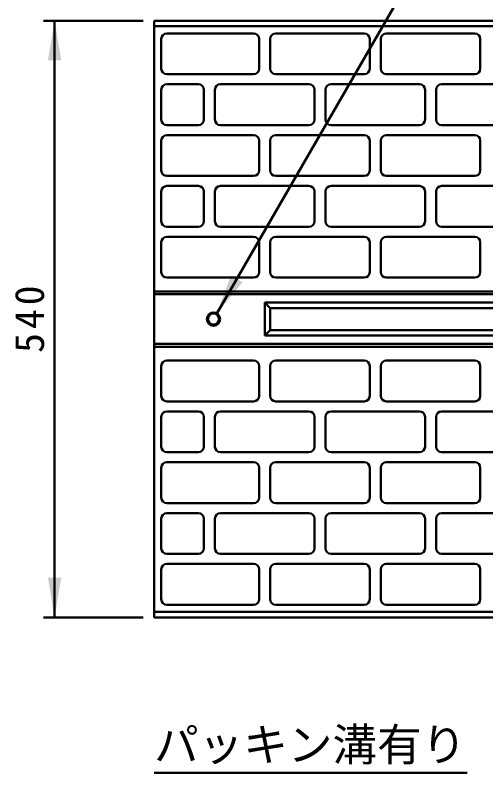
# Model space of a CAD drawing. Units: millimetres, scale not verified. Extents: x 100 to 4105, y 100 to 2870.
# Drawn here: x 1810 to 2236, y 1827 to 2513 of the extents above; entities that cross this region are included whole.
import ezdxf
from ezdxf.enums import TextEntityAlignment as Align

# ---------------------------------------------------------------- set-up
doc = ezdxf.new("R2010")
doc.units = ezdxf.units.MM
doc.header["$LTSCALE"] = 5
doc.layers.add('V-nasSTD', color=7, linetype='Continuous', lineweight=50)
doc.styles.add('ＭＳ ゴシック', font='')
doc.styles.get('ＭＳ ゴシック').set_extended_font_data('MS Gothic')

msp = doc.modelspace()

# ---------------------------------------------------------------- hatches: boundary and pattern name
at = {"layer": 'V-nasSTD'}
for points in [[(1852, 2471.887), (1846, 2507.887), (1840, 2471.887)], [(2005.504, 2277.26), (1992.7, 2243.083), (2015.896, 2271.26)], [(1840, 2003.887), (1846, 1967.887), (1852, 2003.887)]]:
    msp.add_hatch(color=256, dxfattribs=at).paths.add_polyline_path(points)

# ---------------------------------------------------------------- linework, layer by layer
for p, q in [((1992.7, 2243.083), (2167.7, 2546.192)), ((1926, 2507.887), (1836, 2507.887)), ((1846, 1967.887), (1846, 2507.887)), ((1936, 2507.887), (1936, 1967.887)), ((2674.5, 2507.887), (1936, 2507.887)), ((1936, 2502.887), (2674.5, 2502.887)), ((1947.5, 2496.387), (2026, 2496.387)), ((2046, 2496.387), (2126, 2496.387)), ((2146, 2496.387), (2226, 2496.387)), ((1942.5, 2464.387), (1942.5, 2491.387)), ((2031, 2491.387), (2031, 2464.387)), ((2041, 2464.387), (2041, 2491.387)), ((2131, 2491.387), (2131, 2464.387)), ((2141, 2464.387), (2141, 2491.387)), ((2231, 2491.387), (2231, 2464.387)), ((2026, 2459.387), (1947.5, 2459.387)), ((2126, 2459.387), (2046, 2459.387)), ((2226, 2459.387), (2146, 2459.387)), ((1947.5, 2450.387), (1976, 2450.387)), ((1996, 2450.387), (2076, 2450.387)), ((2096, 2450.387), (2176, 2450.387)), ((2196, 2450.387), (2276, 2450.387)), ((1942.5, 2418.387), (1942.5, 2445.387)), ((1981, 2445.387), (1981, 2418.387)), ((1991, 2418.387), (1991, 2445.387)), ((2081, 2445.387), (2081, 2418.387)), ((2091, 2418.387), (2091, 2445.387)), ((2181, 2445.387), (2181, 2418.387)), ((2191, 2418.387), (2191, 2445.387)), ((1976, 2413.387), (1947.5, 2413.387)), ((2076, 2413.387), (1996, 2413.387)), ((2176, 2413.387), (2096, 2413.387)), ((2276, 2413.387), (2196, 2413.387)), ((1947.5, 2404.387), (2026, 2404.387)), ((2046, 2404.387), (2126, 2404.387)), ((2146, 2404.387), (2226, 2404.387)), ((1942.5, 2372.387), (1942.5, 2399.387)), ((2031, 2399.387), (2031, 2372.387)), ((2041, 2372.387), (2041, 2399.387)), ((2131, 2399.387), (2131, 2372.387)), ((2141, 2372.387), (2141, 2399.387)), ((2231, 2399.387), (2231, 2372.387)), ((2026, 2367.387), (1947.5, 2367.387)), ((2126, 2367.387), (2046, 2367.387)), ((2226, 2367.387), (2146, 2367.387)), ((1947.5, 2358.387), (1976, 2358.387)), ((1996, 2358.387), (2076, 2358.387)), ((2096, 2358.387), (2176, 2358.387)), ((2196, 2358.387), (2276, 2358.387)), ((1942.5, 2326.387), (1942.5, 2353.387)), ((1981, 2353.387), (1981, 2326.387)), ((1991, 2326.387), (1991, 2353.387)), ((2081, 2353.387), (2081, 2326.387)), ((2091, 2326.387), (2091, 2353.387)), ((2181, 2353.387), (2181, 2326.387)), ((2191, 2326.387), (2191, 2353.387)), ((1976, 2321.387), (1947.5, 2321.387)), ((2076, 2321.387), (1996, 2321.387)), ((2176, 2321.387), (2096, 2321.387)), ((2276, 2321.387), (2196, 2321.387)), ((2026, 2312.387), (1947.5, 2312.387)), ((2126, 2312.387), (2046, 2312.387)), ((2226, 2312.387), (2146, 2312.387)), ((1942.5, 2307.387), (1942.5, 2280.387)), ((2031, 2280.387), (2031, 2307.387)), ((2041, 2307.387), (2041, 2280.387)), ((2131, 2280.387), (2131, 2307.387)), ((2141, 2307.387), (2141, 2280.387)), ((2231, 2280.387), (2231, 2307.387)), ((1947.5, 2275.387), (2026, 2275.387)), ((2046, 2275.387), (2126, 2275.387)), ((2146, 2275.387), (2226, 2275.387)), ((2674.5, 2262.887), (1936, 2262.887)), ((2674.5, 2260.387), (1936, 2260.387)), ((2574.5, 2252.887), (2036, 2252.887)), ((2036, 2252.887), (2036, 2222.887)), ((2041, 2247.887), (2036, 2252.887)), ((2569.5, 2247.887), (2041, 2247.887)), ((2041, 2247.887), (2041, 2227.887)), ((2041, 2227.887), (2036, 2222.887)), ((2574.5, 2222.887), (2036, 2222.887)), ((2569.5, 2227.887), (2041, 2227.887)), ((2674.5, 2215.387), (1936, 2215.387)), ((2674.5, 2212.887), (1936, 2212.887)), ((1942.5, 2168.387), (1942.5, 2195.387)), ((1947.5, 2200.387), (2026, 2200.387)), ((2031, 2195.387), (2031, 2168.387)), ((2041, 2168.387), (2041, 2195.387)), ((2046, 2200.387), (2126, 2200.387)), ((2131, 2195.387), (2131, 2168.387)), ((2141, 2168.387), (2141, 2195.387)), ((2146, 2200.387), (2226, 2200.387)), ((2231, 2195.387), (2231, 2168.387)), ((2026, 2163.387), (1947.5, 2163.387)), ((2126, 2163.387), (2046, 2163.387)), ((2226, 2163.387), (2146, 2163.387)), ((1976, 2154.387), (1947.5, 2154.387)), ((2076, 2154.387), (1996, 2154.387)), ((2176, 2154.387), (2096, 2154.387)), ((2276, 2154.387), (2196, 2154.387)), ((1942.5, 2149.387), (1942.5, 2122.387)), ((1981, 2122.387), (1981, 2149.387)), ((1991, 2149.387), (1991, 2122.387)), ((2081, 2122.387), (2081, 2149.387)), ((2091, 2149.387), (2091, 2122.387)), ((2181, 2122.387), (2181, 2149.387)), ((2191, 2149.387), (2191, 2122.387)), ((1947.5, 2117.387), (1976, 2117.387)), ((1996, 2117.387), (2076, 2117.387)), ((2096, 2117.387), (2176, 2117.387)), ((2196, 2117.387), (2276, 2117.387)), ((2026, 2108.387), (1947.5, 2108.387)), ((2126, 2108.387), (2046, 2108.387)), ((2226, 2108.387), (2146, 2108.387)), ((1942.5, 2103.387), (1942.5, 2076.387)), ((2031, 2076.387), (2031, 2103.387)), ((2041, 2103.387), (2041, 2076.387)), ((2131, 2076.387), (2131, 2103.387)), ((2141, 2103.387), (2141, 2076.387)), ((2231, 2076.387), (2231, 2103.387)), ((1947.5, 2071.387), (2026, 2071.387)), ((2046, 2071.387), (2126, 2071.387)), ((2146, 2071.387), (2226, 2071.387)), ((1942.5, 2057.387), (1942.5, 2030.387)), ((1976, 2062.387), (1947.5, 2062.387)), ((1981, 2030.387), (1981, 2057.387)), ((1991, 2057.387), (1991, 2030.387)), ((2076, 2062.387), (1996, 2062.387)), ((2081, 2030.387), (2081, 2057.387)), ((2091, 2057.387), (2091, 2030.387)), ((2176, 2062.387), (2096, 2062.387)), ((2181, 2030.387), (2181, 2057.387)), ((2191, 2057.387), (2191, 2030.387)), ((2276, 2062.387), (2196, 2062.387)), ((1947.5, 2025.387), (1976, 2025.387)), ((1996, 2025.387), (2076, 2025.387)), ((2096, 2025.387), (2176, 2025.387)), ((2196, 2025.387), (2276, 2025.387)), ((2026, 2016.387), (1947.5, 2016.387)), ((2126, 2016.387), (2046, 2016.387)), ((2226, 2016.387), (2146, 2016.387)), ((1942.5, 2011.387), (1942.5, 1984.387)), ((2031, 1984.387), (2031, 2011.387)), ((2041, 2011.387), (2041, 1984.387)), ((2131, 1984.387), (2131, 2011.387)), ((2141, 2011.387), (2141, 1984.387)), ((2231, 1984.387), (2231, 2011.387)), ((1947.5, 1979.387), (2026, 1979.387)), ((2046, 1979.387), (2126, 1979.387)), ((2146, 1979.387), (2226, 1979.387)), ((1926, 1967.887), (1836, 1967.887)), ((1936, 1972.887), (2674.5, 1972.887)), ((1936, 1967.887), (2674.5, 1967.887)), ((1936, 1827.327), (2219.208, 1827.327))]:
    msp.add_line(p, q, dxfattribs=at)
for radius in [6, 5]:
    msp.add_circle((1989.7, 2237.887), radius, dxfattribs=at)
for centre, start, end in [((1947.5, 2491.387), 90, 180), ((2026, 2491.387), 0, 90), ((2046, 2491.387), 90, 180), ((2126, 2491.387), 0, 90), ((2146, 2491.387), 90, 180), ((2226, 2491.387), 0, 90), ((1947.5, 2464.387), 180, 270), ((2026, 2464.387), 270, 0), ((2046, 2464.387), 180, 270), ((2126, 2464.387), 270, 0), ((2146, 2464.387), 180, 270), ((2226, 2464.387), 270, 0), ((1947.5, 2445.387), 90, 180), ((1976, 2445.387), 0, 90), ((1996, 2445.387), 90, 180), ((2076, 2445.387), 0, 90), ((2096, 2445.387), 90, 180), ((2176, 2445.387), 0, 90), ((2196, 2445.387), 90, 180), ((1947.5, 2418.387), 180, 270), ((1976, 2418.387), 270, 0), ((1996, 2418.387), 180, 270), ((2076, 2418.387), 270, 0), ((2096, 2418.387), 180, 270), ((2176, 2418.387), 270, 0), ((2196, 2418.387), 180, 270), ((1947.5, 2399.387), 90, 180), ((2026, 2399.387), 0, 90), ((2046, 2399.387), 90, 180), ((2126, 2399.387), 0, 90), ((2146, 2399.387), 90, 180), ((2226, 2399.387), 0, 90), ((1947.5, 2372.387), 180, 270), ((2026, 2372.387), 270, 0), ((2046, 2372.387), 180, 270), ((2126, 2372.387), 270, 0), ((2146, 2372.387), 180, 270), ((2226, 2372.387), 270, 0), ((1947.5, 2353.387), 90, 180), ((1976, 2353.387), 0, 90), ((1996, 2353.387), 90, 180), ((2076, 2353.387), 0, 90), ((2096, 2353.387), 90, 180), ((2176, 2353.387), 0, 90), ((2196, 2353.387), 90, 180), ((1947.5, 2326.387), 180, 270), ((1976, 2326.387), 270, 0), ((1996, 2326.387), 180, 270), ((2076, 2326.387), 270, 0), ((2096, 2326.387), 180, 270), ((2176, 2326.387), 270, 0), ((2196, 2326.387), 180, 270), ((1947.5, 2307.387), 90, 180), ((2026, 2307.387), 0, 90), ((2046, 2307.387), 90, 180), ((2126, 2307.387), 0, 90), ((2146, 2307.387), 90, 180), ((2226, 2307.387), 0, 90), ((1947.5, 2280.387), 180, 270), ((2026, 2280.387), 270, 0), ((2046, 2280.387), 180, 270), ((2126, 2280.387), 270, 0), ((2146, 2280.387), 180, 270), ((2226, 2280.387), 270, 0), ((1947.5, 2195.387), 90, 180), ((2026, 2195.387), 0, 90), ((2046, 2195.387), 90, 180), ((2126, 2195.387), 0, 90), ((2146, 2195.387), 90, 180), ((2226, 2195.387), 0, 90), ((1947.5, 2168.387), 180, 270), ((2026, 2168.387), 270, 0), ((2046, 2168.387), 180, 270), ((2126, 2168.387), 270, 0), ((2146, 2168.387), 180, 270), ((2226, 2168.387), 270, 0), ((1947.5, 2149.387), 90, 180), ((1976, 2149.387), 0, 90), ((1996, 2149.387), 90, 180), ((2076, 2149.387), 0, 90), ((2096, 2149.387), 90, 180), ((2176, 2149.387), 0, 90), ((2196, 2149.387), 90, 180), ((1947.5, 2122.387), 180, 270), ((1976, 2122.387), 270, 0), ((1996, 2122.387), 180, 270), ((2076, 2122.387), 270, 0), ((2096, 2122.387), 180, 270), ((2176, 2122.387), 270, 0), ((2196, 2122.387), 180, 270), ((1947.5, 2103.387), 90, 180), ((2026, 2103.387), 0, 90), ((2046, 2103.387), 90, 180), ((2126, 2103.387), 0, 90), ((2146, 2103.387), 90, 180), ((2226, 2103.387), 0, 90), ((1947.5, 2076.387), 180, 270), ((2026, 2076.387), 270, 0), ((2046, 2076.387), 180, 270), ((2126, 2076.387), 270, 0), ((2146, 2076.387), 180, 270), ((2226, 2076.387), 270, 0), ((1947.5, 2057.387), 90, 180), ((1976, 2057.387), 0, 90), ((1996, 2057.387), 90, 180), ((2076, 2057.387), 0, 90), ((2096, 2057.387), 90, 180), ((2176, 2057.387), 0, 90), ((2196, 2057.387), 90, 180), ((1947.5, 2030.387), 180, 270), ((1976, 2030.387), 270, 0), ((1996, 2030.387), 180, 270), ((2076, 2030.387), 270, 0), ((2096, 2030.387), 180, 270), ((2176, 2030.387), 270, 0), ((2196, 2030.387), 180, 270), ((1947.5, 2011.387), 90, 180), ((2026, 2011.387), 0, 90), ((2046, 2011.387), 90, 180), ((2126, 2011.387), 0, 90), ((2146, 2011.387), 90, 180), ((2226, 2011.387), 0, 90), ((1947.5, 1984.387), 180, 270), ((2026, 1984.387), 270, 0), ((2046, 1984.387), 180, 270), ((2126, 1984.387), 270, 0), ((2146, 1984.387), 180, 270), ((2226, 1984.387), 270, 0)]:
    msp.add_arc(centre, 5, start, end, dxfattribs=at)

# ---------------------------------------------------------------- texts
at = {"layer": 'V-nasSTD', "style": 'ＭＳ ゴシック'}
msp.add_text('パッキン溝有り', height=29.56, dxfattribs=at).set_placement((1936, 1867.647), align=Align.TOP_LEFT)
at = {"layer": 'V-nasSTD', "insert": (1810, 2207.287), "char_height": 26.39, "attachment_point": 1, "rotation": 90, "style": 'ＭＳ ゴシック'}
msp.add_mtext('\\T1.2;540', dxfattribs=at)

doc.saveas('drawing.dxf')
